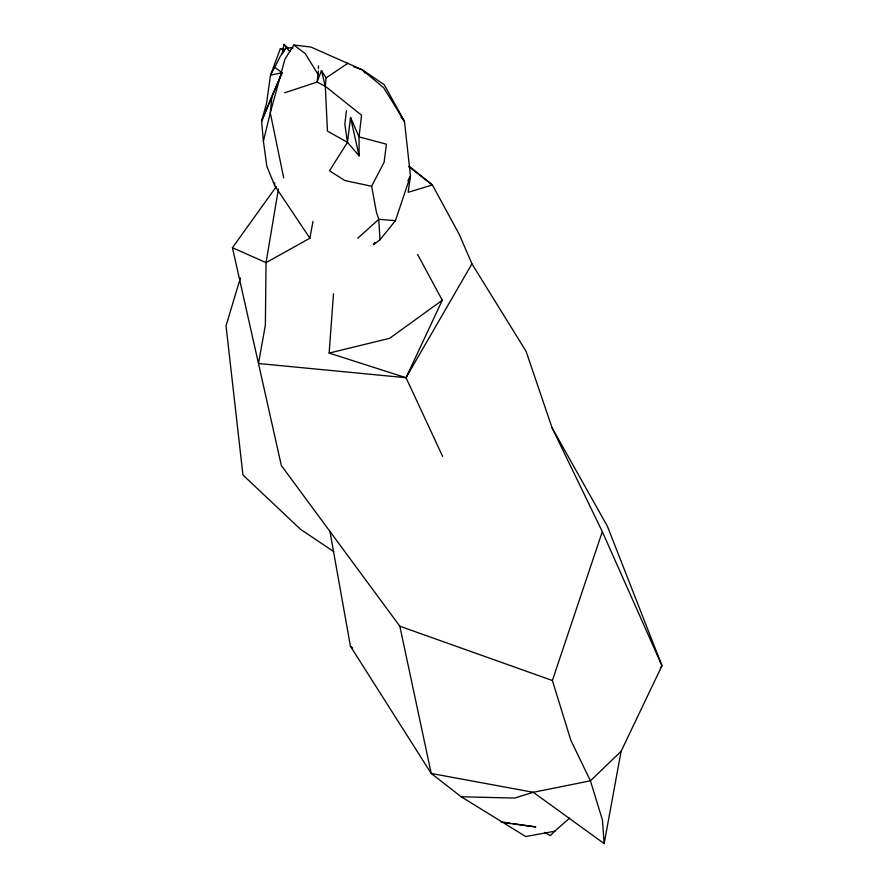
<?xml version="1.0" encoding="UTF-8"?>
<svg xmlns="http://www.w3.org/2000/svg" width="888" height="888" viewBox="0 0 888 888"><rect width="100%" height="100%" fill="white"/><g stroke="black" fill="none" stroke-linecap="round" stroke-linejoin="round"><path stroke-width="1.33" d="M284.671 92.796L317.083 82.085L318.359 70.985M318.426 68.454L318.481 65.923M276.268 186.669L232.434 247.697L266.045 262.637L309.89 238.195L274.636 185.514L274.714 182.762M442.613 456.365L406.049 377.722L329.137 353.08L333.488 293.784M325.33 86.258L326.063 77.889L321.445 70.507L317.083 82.085L325.33 86.258L361.527 115.196L359.063 136.907L359.085 155.833L347.463 142.324L327.428 131.113L325.33 86.258L321.445 70.507M292.951 47.93L286.147 47.608L280.564 55.811L274.67 67.322L282.095 72.672L271.861 96.503L270.307 112.865L263.392 141.159L266.855 166.289L274.636 185.514M346.42 110.756L344.844 124.165L347.463 142.324L329.492 170.751L344.844 180.542L371.639 186.258L376.412 212.165L378.765 219.314L379.986 239.782L373.46 244.677L374.758 242.269M347.463 142.324L350.56 117.482L359.063 136.907L386.402 144.178L384.127 162.204L371.639 186.258M278.421 189.033L266.045 262.637L265.379 325.041L258.486 363.514L281.341 465.534L399.833 626.218L431.224 773.459L461.172 796.769L525.729 836.54L554.778 831.212L569.596 818.114M309.89 238.195L312.942 221.467M329.948 531.49L350.438 646.22L431.224 773.459L533.311 792.296L604.14 843.6L621.112 751.292L661.971 665.711L607.392 526.229L552.059 427.772L526.051 351.26L471.928 263.836L459.307 234.476L432.389 184.959L409.412 166.378M283.949 44.4L282.151 53.924L286.147 47.608L283.949 44.4L288.578 48.44M240.393 277.977L226.029 325.785L242.935 474.969L300.621 529.415L333.766 551.592M284.038 49.417L280.353 48.618L270.485 75.247L266.544 103.408L261.605 121.145L263.392 141.159M379.986 239.782L395.438 220.646L410.467 175.924L404.473 121.379L384.26 84.715L362.382 69.863L310.966 47.053L293.873 45.033L284.904 59.219L270.307 112.865L283.672 177.789M604.14 843.6L602.441 820.001L590.42 780.818L570.884 740.392L552.38 680.508L602.308 531.668L552.059 427.772M271.861 96.503L261.605 121.145L282.095 72.672L270.485 75.247L274.67 67.322M232.434 247.697L258.486 363.514L406.049 377.722L442.28 300.244L417.626 254.49M407.87 180.752L410.467 175.924L408.169 192.296L432.389 184.959L408.48 166.467M406.049 377.722L471.928 263.836M660.372 667.92L661.971 665.711L602.308 531.668M554.778 831.212L550.305 835.63L544.621 832.334M621.112 751.292L590.42 780.818L533.311 792.296L514.64 798.057L461.172 796.769M357.786 238.228L378.765 219.314L395.438 220.646M442.28 300.244L389.632 338.317L329.137 353.08M326.063 77.889L348.041 63.203M505.383 822.887L535.753 826.928L513.12 823.62M501.132 821.877L510.456 823.232M399.833 626.218L552.38 680.508M353.568 66.689L362.382 69.863L383.705 87.801L404.473 121.379L400.965 117.083M280.353 48.618L283.472 50.072M293.873 45.033L305.25 53.602L318.27 74.77M350.438 646.22L352.536 647.985M286.147 47.608L289.843 51.615M362.382 69.863L365.012 73.082M350.56 117.482L359.085 155.833"/></g></svg>
